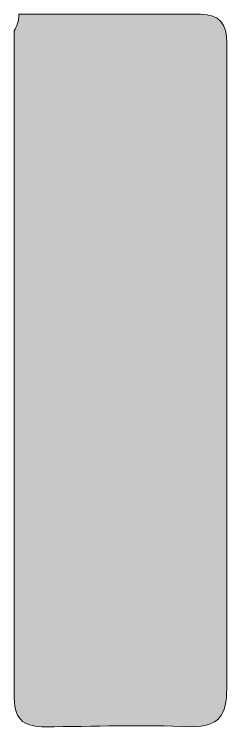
# Model space of a CAD drawing. Extents: x 515 to 1469, y -1359 to -491.
# Drawn here: x 687.2 to 721.5, y -1351.2 to -1236.5 of the extents above; entities that cross this region are included whole.
import ezdxf

# ---------------------------------------------------------------- set-up
doc = ezdxf.new("R2010")
doc.units = 0
doc.header["$MEASUREMENT"] = 0
doc.layers.add('katman 1', color=7, linetype='Continuous')

# ---------------------------------------------------------------- blocks, each defined once
blk = doc.blocks.new('block 2')
at = {"layer": 'katman 1', "true_color": 0xffffff}
h = blk.add_hatch(color=7, dxfattribs=at)
h.dxf.hatch_style = 2
edge = h.paths.add_edge_path()
edge.add_spline(control_points=[(688, -1236.47), (698.01, -1236.47), (707.63, -1236.47), (717.26, -1236.47), (720.34, -1236.47), (721.49, -1238.01), (721.49, -1241.09), (721.49, -1250.33), (721.49, -1259.18), (721.49, -1268.42), (721.49, -1293.82), (721.49, -1319.61), (721.49, -1345.02), (721.49, -1349.25), (720.34, -1351.18), (715.72, -1351.18), (708.02, -1350.79), (699.94, -1351.18), (692.24, -1351.18), (689.16, -1351.18), (687.23, -1350.41), (687.23, -1346.56), (687.23, -1310.76), (687.23, -1274.96), (687.23, -1239.16), (687.62, -1238.39), (688, -1237.62), (688, -1236.47)], knot_values=[0, 0, 0, 0, 1, 1, 1, 2, 2, 2, 3, 3, 3, 4, 4, 4, 5, 5, 5, 6, 6, 6, 7, 7, 7, 8, 8, 8, 9, 9, 9, 9], degree=3, periodic=1)
at = {"layer": 'katman 1', "lineweight": 0}
blk.add_open_spline([(688, -1236.47), (698.01, -1236.47), (707.63, -1236.47), (717.26, -1236.47), (720.34, -1236.47), (721.49, -1238.01), (721.49, -1241.09), (721.49, -1250.33), (721.49, -1259.18), (721.49, -1268.42), (721.49, -1293.82), (721.49, -1319.61), (721.49, -1345.02), (721.49, -1349.25), (720.34, -1351.18), (715.72, -1351.18), (708.02, -1350.79), (699.94, -1351.18), (692.24, -1351.18), (689.16, -1351.18), (687.23, -1350.41), (687.23, -1346.56), (687.23, -1310.76), (687.23, -1274.96), (687.23, -1239.16), (687.62, -1238.39), (688, -1237.62), (688, -1236.47)], degree=3, knots=[0, 0, 0, 0, 1, 1, 1, 2, 2, 2, 3, 3, 3, 4, 4, 4, 5, 5, 5, 6, 6, 6, 7, 7, 7, 8, 8, 8, 9, 9, 9, 9], dxfattribs=at)

msp = doc.modelspace()

# ---------------------------------------------------------------- block references
at = {"layer": 'katman 1'}
msp.add_blockref('block 2', (0, 0), dxfattribs=at)

doc.saveas('drawing.dxf')
